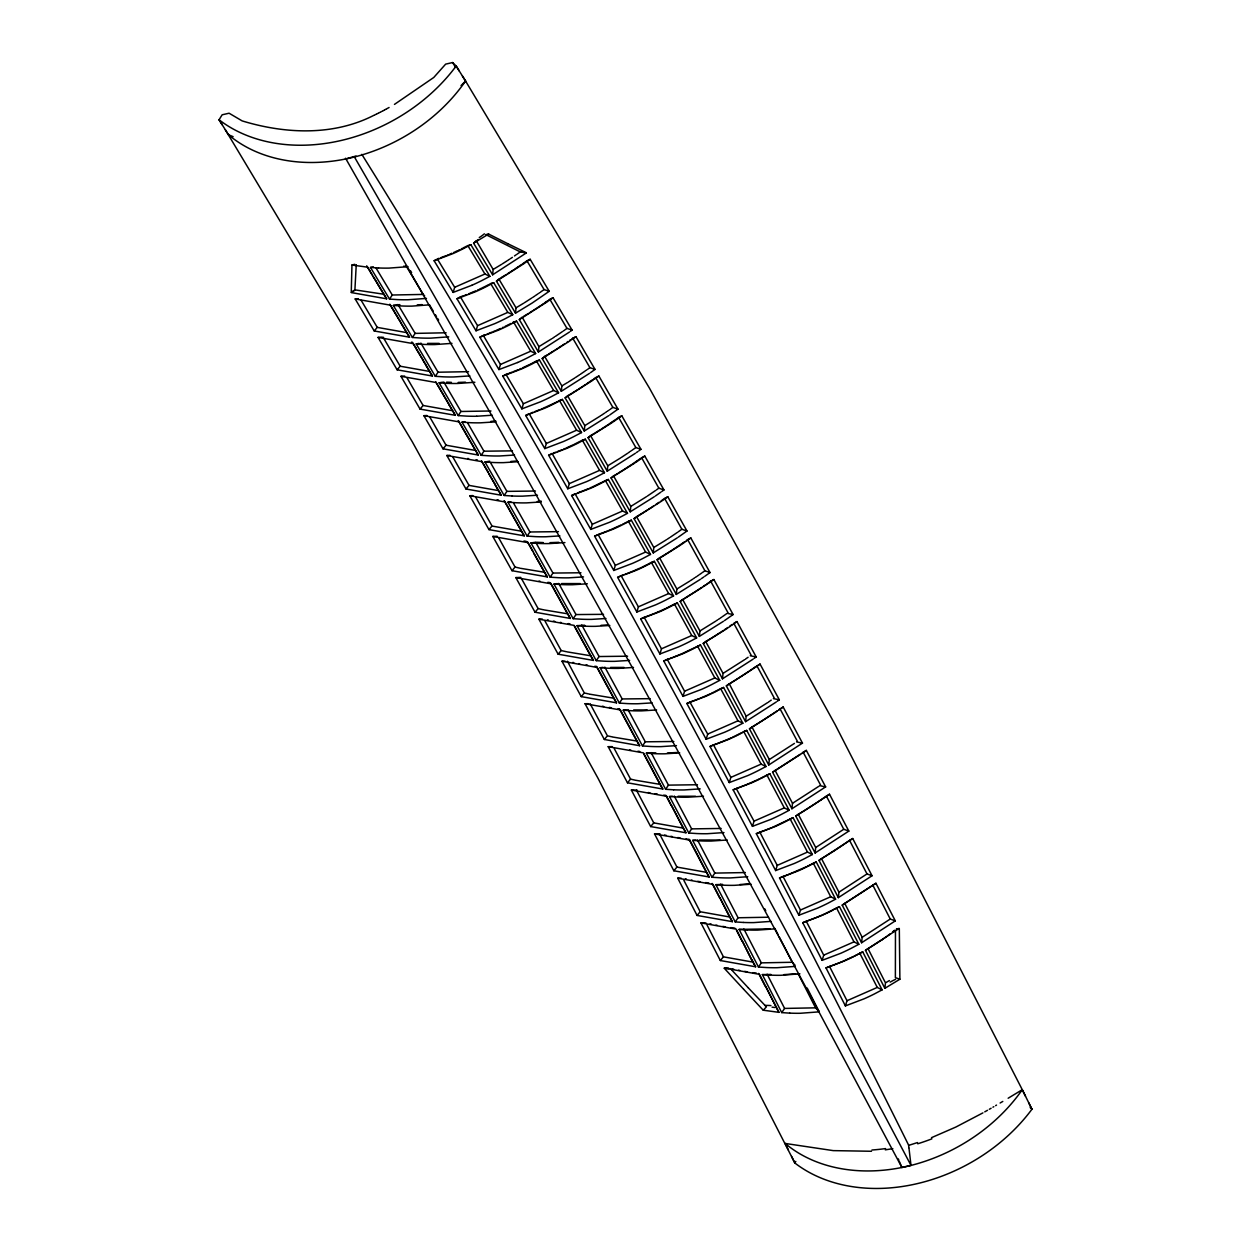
<?xml version="1.0" encoding="UTF-8"?>
<svg xmlns="http://www.w3.org/2000/svg" width="1251" height="1251" viewBox="0 0 1251 1251"><rect width="100%" height="100%" fill="white"/><g stroke="black" fill="none" stroke-linecap="round" stroke-linejoin="round"><path stroke-width="1.5" d="M354.69 264.305L351.953 265.04L351.25 292.39L354.909 289.872L356.254 264.665M895.466 930.713L895.372 977.641L899.891 979.22L899.313 928.664L896.248 929.227L899.188 928.43L865.457 950.322L884.864 988.321L899.891 979.22M516.976 254.234L520.307 251.92L526.358 252.921L492.628 274.798L493.144 269.434L476.303 240.771M527.328 260.568L530.158 259.285L549.22 291.311L532.16 303.039L515.506 313.172L516.022 307.809L498.852 278.989L499.759 278.457M569.58 331.968L538.399 352.016L538.915 346.636L522.199 317.207M589.424 373.423L561.324 391.282L561.855 385.902L544.654 356.41L545.545 355.878M608.752 415.645L584.264 431.016L584.796 425.621L567.579 395.785L569.393 394.737M635.336 453.331L607.235 471.189L607.783 465.794L590.55 435.629L591.895 434.832M654.21 496.803L630.238 511.815L630.785 506.42L613.522 475.912L615.336 474.848M677.229 537.883L653.257 552.895L653.804 547.485L636.54 516.632L641.919 513.426M700.279 579.401L676.306 594.413L676.869 589.002L659.574 557.821L660.465 557.289M723.344 621.372L699.372 636.384L699.935 630.957L682.624 599.448L683.984 598.65M753.133 659.136L722.484 678.808L723.047 673.382L705.705 641.528L708.41 639.933M776.261 701.999L745.596 721.671L746.175 716.244L729.27 683.781M778.747 709.692L783.173 707.003L802.47 743.125L768.74 764.986L769.318 759.545L751.96 727.019L753.305 726.237M802.329 752.821L806.332 750.397L825.644 786.895L791.914 808.756L792.509 803.314L775.12 770.444L776.011 769.912M848.835 831.102L843.768 829.272L826.364 796.074L829.507 794.229L848.835 831.102L815.12 852.979L815.699 847.521L798.294 814.307L803.236 811.383M848.725 841L852.713 838.514L872.056 875.763L838.342 897.639L838.936 892.182L821.5 858.639L823.314 857.576M871.525 886.068L875.935 883.253L895.309 920.877L861.595 942.754L862.189 937.28L844.738 903.41L871.103 886.365M884.864 988.321L885.473 982.848L868.006 948.618L869.789 947.57M908.992 1148.23L910.994 1165.4L901.893 1167.464L769.897 919.97L634.038 670.63L499.212 428.608L345.557 158.236M471.862 285.291L453.175 292.406L454.676 287.292L437.318 258.926M491.799 283.242L493.692 282.695L512.754 314.72L504.966 318.833A169.948 131.73 -28.9 0 1 494.739 323.665L476.037 330.78L477.554 325.667L460.384 296.847M517.633 362.493L498.946 369.592L500.447 364.479L483.261 335.331M537.398 360.695L539.462 360.053L558.572 392.814L550.784 396.942A170.042 131.793 -28.9 0 1 540.557 401.774L521.87 408.874L523.371 403.76L505.967 374.377M544.81 448.609L546.327 443.48L529.11 413.643L525.686 415.473L544.81 448.609L563.497 441.509A170.073 131.824 -28.9 0 0 573.724 436.646L581.527 432.549L562.403 399.413L546.343 406.81M567.782 488.781L569.314 483.637L552.066 453.472L548.642 455.27L567.782 488.781L586.469 481.682A170.105 131.84 -28.9 0 0 596.696 476.834L604.499 472.722L585.343 439.21L581.418 440.68M590.785 529.408L592.317 524.263L575.053 493.754L571.613 495.521L590.785 529.408L609.472 522.308A170.12 131.855 -28.9 0 0 619.698 517.461L627.486 513.348L608.33 479.461L602.56 481.932M624.64 523.137L631.317 520.166L650.504 554.428L642.717 558.54A170.12 131.871 -28.9 0 1 632.49 563.372L613.803 570.472L615.336 565.327L598.072 534.49M652.49 561.98L654.351 561.324L673.554 595.945L665.767 600.058A170.136 131.871 -28.9 0 1 655.54 604.905L636.853 612.005L638.385 606.844L621.106 575.663L623.514 574.819M673.507 604.514L677.401 602.919L696.635 637.916L688.832 642.029A170.136 131.855 -28.9 0 1 678.621 646.876L659.918 653.976L661.466 648.816L644.156 617.29M683.015 696.385L684.578 691.224L675.9 675.259L667.236 659.371L663.765 661.013L683.015 696.385L701.717 689.301A170.12 131.855 -28.9 0 0 711.944 684.453L719.732 680.341L700.482 644.953L682.577 653.382M721.17 688.41L723.578 687.456L742.844 723.203L735.056 727.316A170.105 131.84 -28.9 0 1 724.829 732.163L706.143 739.263L707.706 734.087L689.911 702.092M745.049 731.069L746.706 730.396L766.003 766.519L758.2 770.632A170.073 131.824 -28.9 0 1 747.989 775.495L729.286 782.579L730.85 777.403L713.492 744.877L716.87 743.688M767.457 774.791L769.865 773.79L789.178 810.288L781.375 814.401A170.042 131.808 -28.9 0 1 771.163 819.264L752.461 826.348L754.04 821.156L736.213 788.49M775.651 870.571L777.246 865.379L770.71 852.901L759.826 832.165L756.323 833.682L775.651 870.571L794.354 863.471A170.011 131.777 -28.9 0 0 804.581 858.624L812.368 854.511L793.04 817.638L772.32 827.411M798.873 915.232L800.468 910.04L792.837 895.341L783.048 876.498L779.529 877.983L798.873 915.232L817.575 908.132A169.964 131.746 -28.9 0 0 827.802 903.3L835.59 899.172L816.231 861.923L807.755 866.083M833.776 909.446L839.468 906.662L858.843 944.286L851.04 948.399A169.901 131.699 -28.9 0 1 840.828 953.262L822.126 960.346L823.721 955.154L806.269 921.268L809.663 920.079M845.395 1005.913L847.005 1000.722L838.264 983.583L829.538 966.491L826.004 967.914L845.395 1005.913L864.097 998.814A169.855 131.652 -28.9 0 0 874.324 993.982L882.111 989.854L862.721 951.855L854.261 956.077M795.808 1161.428L794.838 1162.992L598.103 778.435L412.314 441.822L225.336 129.76M373.377 266.885L370.468 267.448L389.514 299.083L392.282 295.017L423.245 294.423L424.683 295.877M397.693 304.619L393.314 305.447L412.377 337.473L415.16 333.391L446.122 332.782M419.116 343.368L416.192 343.9L435.27 376.301L438.053 372.219L468.531 371.672M442.604 382.196L439.101 382.806L458.194 415.582L460.978 411.485L490.971 410.985M464.95 421.665L462.026 422.166L481.15 455.301L483.934 451.204L512.457 450.86M489.673 461.197L484.966 461.963L504.122 495.474L506.905 491.377L535.428 491.033M510.893 501.76L507.953 502.214L527.109 536.1L529.908 531.988L558.431 531.644M535.084 542.308L530.956 542.918L550.143 577.18L552.942 573.067L580.964 572.77M557.227 583.607L553.974 584.076L573.177 618.698L575.992 614.569L603.529 614.335M584.608 625.203L577.024 625.672L596.258 660.669L599.073 656.54L627.595 656.196M603.06 667.33L600.105 667.721L619.354 703.093L622.169 698.949L650.207 698.668M626.172 709.849L623.201 710.208L642.482 745.956L645.297 741.812L673.82 741.483M655.852 752.883L646.329 753.149L665.626 789.287L668.456 785.128L697.464 784.737M672.459 796.215L669.488 796.543L688.801 833.041L691.631 828.881L721.139 828.459M695.931 840.047L692.663 840.391L711.991 877.264L714.837 873.104L745.33 872.557M722.546 884.348L715.869 884.676L735.213 921.924L738.074 917.765L768.552 917.218M769.944 928.883L739.091 929.415L758.466 967.039L761.327 962.863L792.305 962.269L795.104 965.272M770.944 974.435L762.344 974.607L781.734 1012.606L784.596 1008.431L815.574 1007.837L819.296 1011.84L800.296 1013.279A169.855 131.621 -28.9 0 1 789.788 1013.122M588.189 703.672L585.061 703.734L604.342 739.482L607.423 735.823L590.065 703.641M612.255 746.612L608.189 746.675L627.486 782.798L630.567 779.123L634.632 780.045M650.661 826.567L653.757 822.877L683.124 828.099L685.955 832.775L650.661 826.567L631.348 790.053L637.259 790.225M673.851 870.774L676.947 867.084L706.33 872.307L709.145 876.998L673.851 870.774L654.523 833.901L659.996 833.995M443.01 448.828L446.06 445.215L475.427 450.423L478.304 455.036L443.01 448.828L423.886 415.676L426.982 415.488M465.982 489L469.031 485.388L498.414 490.595L501.276 495.224L465.982 489L446.826 455.489L449.938 455.317M472.909 495.584L469.813 495.74L488.969 529.626L492.034 525.999L475.849 497.398M497.163 536.257L492.816 536.444L512.003 570.706L515.052 567.063L520.009 568.189M520.823 577.399L515.834 577.587L535.037 612.224L538.118 608.58L543.075 609.706M542.324 619.089L538.884 619.198L558.118 654.195L561.183 650.551L566.14 651.662M565.092 661.154L561.965 661.232L581.215 696.619L584.295 692.96L567.407 661.216M697.073 915.435L700.185 911.744L729.568 916.967L732.367 921.659L697.073 915.435L677.729 878.186L681.185 878.202M720.326 960.533L723.438 956.843L752.821 962.082L755.62 966.773L720.326 960.533L700.951 922.91L705.986 922.972M374.237 330.968L377.27 327.387L406.653 332.61L409.53 337.207L374.237 330.968L355.175 298.958L358.255 298.708M397.13 369.811L400.179 366.215L429.546 371.422L432.424 376.035L397.13 369.811L378.052 337.41L381.758 337.144M420.055 409.093L423.104 405.48L452.471 410.703L455.348 415.316L420.055 409.093L400.961 376.316L404.667 376.066M743.61 989.213L763.235 1010.198L766.41 1006.867L748.411 987.962M462.432 76.014L465.56 81.018L461.04 85.6M492.628 274.798L473.597 243.163L476.005 240.958M515.506 313.172L496.444 281.162L498.258 279.536M538.399 352.016L519.321 319.615L521.745 317.473M561.324 391.282L542.215 358.521L544.654 356.41M584.264 431.016L565.139 397.881L567.579 395.785M894.496 930.259L893.699 930.947M607.235 471.189L588.095 437.678L590.55 435.629M893.292 931.276L892.479 931.948M630.238 511.815L611.067 477.929L613.365 476.037M653.257 552.895L634.069 518.633L635.758 517.257M676.306 594.413L657.103 559.791L659.574 557.821M699.372 636.384L680.153 601.387L682.17 599.808M890.024 933.918L888.789 934.888M722.484 678.808L703.234 643.421L705.705 641.528M888.382 935.201L887.569 935.811M745.596 721.671L726.331 685.923L728.817 684.047M886.74 936.436L883.847 938.531M768.74 764.986L749.458 728.864L751.96 727.019M791.914 808.756L772.602 772.258L775.12 770.444M530.158 259.285L529.142 260.02M570.597 331.234L572.114 330.139L553.036 297.738L548.954 300.662M590.456 372.704L595.038 369.42L575.945 336.66L571.347 339.928M609.8 414.941L617.994 409.155L598.869 376.019L594.272 379.288M638.933 450.798L640.965 449.328L621.81 415.817L613.099 421.962M661.92 491.424L663.953 489.954L644.797 456.068L636.087 462.213M678.261 537.179L686.987 531.034L667.799 496.772L665.751 498.242M704.923 576.195L710.021 572.567L690.818 537.93L682.108 544.06M724.392 620.668L733.102 614.538L713.868 579.526L711.835 580.98M754.165 658.417L756.198 656.947L736.948 621.575L734.916 623.029M777.278 701.279L779.326 699.809L760.045 664.062L758.012 665.532M783.173 707.003L781.14 708.473M806.332 750.397L804.299 751.851M829.507 794.229L827.974 795.323M852.713 838.514L818.983 860.391L838.342 897.639M875.935 883.253L842.22 905.13L861.595 942.754M528.125 260.755L526.077 262.194M549.22 291.311L544.091 289.575L540.667 291.983M572.114 330.139L566.984 328.403L564.858 329.904M575.945 336.66L571.863 338.771M595.038 369.42L589.925 367.669L587.782 369.186M598.869 376.019L594.804 378.162M617.994 409.155L612.865 407.388L610.738 408.905M619.01 417.193L617.337 418.303M640.965 449.328L635.852 447.561L631.99 450.282M641.169 457.975L644.797 456.068M663.953 489.954L658.855 488.187L656.29 490.001M686.987 531.034L681.873 529.251L678.026 531.972M710.021 572.567L704.923 570.769L702.358 572.583M710.896 581.105L709.849 581.824M733.102 614.538L727.159 613.334M756.198 656.947L750.256 655.759M760.045 664.062L755.182 667.033M779.326 699.809L773.384 698.605M802.47 743.125L796.543 741.921M825.644 786.895L819.718 785.675M826.958 796.058L795.777 816.09L815.12 852.979M843.768 829.272L815.699 847.521M872.056 875.763L867.006 873.933L838.936 892.182M895.309 920.877L890.259 919.032L862.189 937.28M526.077 261.35L526.921 260.74L544.091 289.575M549.377 299.536L548.532 300.146M637.901 451.517L636.368 452.612M660.903 492.143L655.243 496.1M664.734 498.961L663.202 500.056M687.206 539.9L686.361 540.495M710.818 581.715L708.77 583.154M733.884 623.764L731.835 625.203M756.996 666.251L726.331 685.923M780.124 709.192L778.575 710.271M803.267 752.586L772.602 772.258M795.777 816.09L798.294 814.307M825.941 796.371L821.219 799.686M594.366 378.474L593.521 379.069M640.309 458.585L639.026 459.492M848.287 841.298L841.407 846.067M525.217 261.959L523.512 263.163M616.899 418.6L616.055 419.21M708.989 582.434L706.846 583.936M726.299 613.944L722.437 616.634M732.07 624.499L729.927 626M818.858 786.285L792.509 803.314M525.06 262.929L496.444 281.162M547.672 300.74L545.952 301.944M547.938 301.382L519.321 319.615M569.721 340.288L570.581 339.678M754.76 667.33L753.039 668.534M883.425 938.829L882.174 939.704M563.998 330.514L563.138 331.108M570.315 340.647L542.215 358.521M586.922 369.78L586.062 370.39M592.661 379.678L589.643 381.758M593.24 380.007L565.139 397.881M609.878 409.515L609.018 410.109M661.185 500.822L664.609 498.414L681.873 529.251M662.17 500.775L634.069 518.633M748.114 657.26L745.533 659.042M771.241 700.122L770.381 700.716M777.027 710.896L776.167 711.506M777.559 711.006L749.458 728.864M794.401 743.422L769.318 759.545M800.187 754.322L776.464 769.646M523.074 263.461L522.214 264.055M615.195 419.804L612.177 421.884M638.166 460.087L637.322 460.681M655.43 490.595L647.205 496.194M684.219 541.996L682.499 543.2M701.514 573.177L699.356 574.678M703.891 576.914L701.311 578.697M707.738 583.873L680.153 601.387M730.819 625.922L728.238 627.705M539.807 292.578L538.946 293.187M545.53 302.242L544.67 302.836M818.983 860.391L821.5 858.639M562.278 331.703L555.35 336.41M568.001 341.476L567.141 342.07M585.202 370.984L580.448 374.221M608.158 410.703L607.298 411.298M631.13 450.876L630.269 451.47M636.884 460.993L632.13 464.23M677.166 532.566L670.239 537.258M752.179 669.129L751.319 669.723M769.521 701.311L768.661 701.905M775.307 712.1L771.429 714.759M521.354 264.649L520.056 265.54M705.548 584.827L703.39 586.297M820.797 799.983L817.341 802.344M538.086 293.782L535.053 295.83M543.81 303.43L542.512 304.321M659.027 502.308L656.009 504.372M682.061 543.497L680.341 544.67M727.769 627.486L726.487 628.377M750.881 670.02L749.584 670.911M882.033 939.782L870.227 947.32M516.147 254.797L514.474 255.939M589.221 382.055L587.485 383.228M606.438 411.892L605.578 412.486M629.409 452.064L628.549 452.659M698.496 575.272L697.636 575.851M721.577 617.228L720.701 617.822M744.673 659.637L723.047 673.382M767.801 702.499L746.175 716.244M611.739 422.181L608.705 424.245M612.067 422.666L588.095 437.678M635.039 462.917L611.067 477.929M681.076 544.779L657.103 559.791M727.206 628.424L703.234 643.421M519.196 266.135L518.336 266.713M542.074 304.619L541.214 305.197M842.22 905.13L844.738 903.41M564.561 343.853L563.685 344.432M604.702 413.065L601.231 415.395M627.689 453.237L621.137 457.585M679.481 545.264L678.605 545.843M696.76 576.445L695.462 577.321M719.841 618.401L718.543 619.292M725.611 628.972L724.751 629.55M748.724 671.49L743.938 674.68M587.047 383.525L586.187 384.12M840.969 846.364L833.995 850.977M517.898 267.01L516.163 268.167M540.338 305.791L538.602 306.948M563.247 344.729L562.387 345.307M701.67 587.485L698.621 589.518M770.991 715.056L760.014 722.171M816.903 802.626L813.854 804.659M512.394 257.346L510.705 258.472M534.193 296.424L532.879 297.3M678.167 546.14L675.118 548.173M579.588 374.815L575.21 377.693M585.312 384.698L584.014 385.558M631.255 464.809L629.957 465.685M694.602 577.899L693.289 578.775M717.667 619.87L716.37 620.731M723.438 630.426L721.264 631.88M865.457 950.322L868.006 948.618M607.845 424.824L606.97 425.403M514.849 269.043L515.725 268.465M561.511 345.886L558.446 347.903M653.397 506.123L652.522 506.702M509.861 259.035L509.016 259.582M532.003 297.863L524.529 302.679M537.289 307.824L538.165 307.246M629.519 465.966L626.016 468.265M554.474 336.988L552.723 338.13M583.138 386.137L582.262 386.715M600.355 415.973L584.796 425.621M606.094 425.981L604.78 426.841M646.329 496.772L630.785 506.42M669.363 537.836L667.174 539.259M692.413 579.354L690.224 580.777M698.183 589.8L695.118 591.801M715.494 621.309L699.935 630.957M356.019 156L345.339 159.065M513.973 269.622L510.908 271.608M651.646 507.28L648.581 509.266M674.68 548.454L672.929 549.596M813.416 804.956L807.693 808.631M508.172 260.145L507.327 260.693M536.413 308.387L533.348 310.389M720.388 632.443L715.103 635.836M743.501 674.977L739.982 677.244M581.387 387.294L578.744 388.983M604.342 427.123L601.262 429.109M506.483 261.24L502.214 263.961M551.847 338.693L538.915 346.636M557.571 348.466L556.257 349.326M574.334 378.255L568.58 381.883M620.261 458.147L607.783 465.794M666.298 539.838L653.804 547.485M672.053 550.174L671.177 550.737M689.348 581.355L676.869 589.002M507.609 243.617L488.625 234.062L473.597 243.163M625.563 468.546L622.482 470.501M833.557 851.259L823.768 857.31M694.227 592.364L684.876 598.119M510.017 272.171L508.688 273.015M555.819 349.608L554.928 350.155M647.69 509.829L642.373 513.16M670.724 551.019L667.19 553.239M532.457 310.952L531.128 311.78M739.544 677.526L735.995 679.746M577.868 389.546L576.085 390.656M600.386 429.656L598.604 430.766M508.25 273.297L507.359 273.86M530.69 312.062L529.798 312.625M553.599 350.999L552.27 351.828M714.665 636.118L711.1 638.323M807.255 808.912L803.689 811.101M501.354 264.493L493.144 269.434M523.637 303.227L516.022 307.809M575.648 390.938L572.52 392.861M621.591 471.048L618.463 472.972M506.03 274.688L504.7 275.501M598.166 431.048L595.038 432.955M759.576 722.452L753.759 725.971M528.469 313.438L527.14 314.267M551.832 352.11L548.704 354.017M666.736 553.521L664.953 554.615M735.557 680.028L730.177 683.249M567.688 382.431L561.855 385.902M394.456 104.396L433.753 77.484L445.653 64.129L452.596 62.55L456.162 66.022L465.56 81.018L649.41 388.076L835.199 724.689L1022.27 1089.699L1008.15 1098.237M504.247 275.783L502.464 276.862M526.687 314.533L524.888 315.612M478.414 239.52L477.21 240.239M664.516 554.881L661.372 556.758M710.662 638.589L708.864 639.668M571.629 393.393L569.83 394.472M617.572 473.519L616.227 474.317M594.147 433.503L592.349 434.566M502.011 277.128L501.119 277.659M547.797 354.549L545.999 355.612M524.45 315.877L523.543 316.409M1002.802 1101.427L1000.128 1103.007M886.068 982.488L889.414 980.565M995.64 1105.634L996.531 1105.102M992.934 1107.198L993.826 1106.682M453.175 292.406L434.128 260.755L436.255 259.536M991.12 1108.245L989.306 1109.277M987.492 1110.309L984.756 1111.858M476.037 330.78L456.99 298.77L459.961 297.081M389.077 107.492L386.262 109.056M982.926 1112.874L955.842 1127.057L931.51 1137.659M498.946 369.592L479.852 337.207L482.198 335.909M471.862 285.291A169.901 131.683 -28.9 0 0 482.088 280.427L489.876 276.33L480.353 260.474L470.845 244.696L463.058 248.808A169.855 131.683 -28.9 0 1 452.831 253.672L434.128 260.755M493.692 282.695L485.904 286.823A169.901 131.715 -28.9 0 1 475.677 291.671L456.99 298.77M517.633 362.493A169.995 131.762 -28.9 0 0 527.859 357.645L535.647 353.548L526.108 337.301L516.569 321.147L508.782 325.276A169.964 131.762 -28.9 0 1 498.555 330.123L479.852 337.207M539.462 360.053L531.675 364.166A170.011 131.762 -28.9 0 1 521.448 369.014L502.761 376.113L521.87 408.874M562.403 399.413L554.6 403.526A170.042 131.793 -28.9 0 1 544.373 408.358L525.686 415.473M585.343 439.21L577.555 443.323A170.073 131.824 -28.9 0 1 567.328 448.171L548.642 455.27M608.33 479.461L600.527 483.574A170.105 131.84 -28.9 0 1 590.3 488.422L571.613 495.521M631.317 520.166L623.53 524.278A170.12 131.871 -28.9 0 1 613.303 529.11L594.616 536.21L613.803 570.472M654.351 561.324L646.564 565.421A170.136 131.871 -28.9 0 1 636.337 570.268L617.634 577.368L636.853 612.005M677.401 602.919L669.613 607.032A170.136 131.871 -28.9 0 1 659.386 611.864L640.684 618.964L659.918 653.976M700.482 644.953L692.679 649.066A170.12 131.855 -28.9 0 1 682.467 653.913L663.765 661.013M723.578 687.456L715.791 691.568A170.12 131.855 -28.9 0 1 705.564 696.416L686.862 703.5L706.143 739.263M746.706 730.396L738.919 734.509A170.105 131.84 -28.9 0 1 728.692 739.357L709.989 746.456L729.286 782.579M769.865 773.79L762.062 777.903A170.073 131.824 -28.9 0 1 751.851 782.751L733.149 789.834L752.461 826.348M793.04 817.638L785.237 821.751A170.042 131.793 -28.9 0 1 775.026 826.598L756.323 833.682M816.231 861.923L808.443 866.036M839.468 906.662L825.394 913.574M862.721 951.855L854.918 955.967A169.901 131.668 -28.9 0 1 844.691 960.799L826.004 967.914M502.761 376.113L505.326 374.721M736.948 621.575L733.774 623.295L751.116 655.149M385.699 109.353L384.855 109.822M384.292 110.119L383.447 110.573M711.287 580.902L713.868 579.526M489.876 276.33L484.935 274.016L454.676 287.292M489.735 284.055L491.408 283.351M512.754 314.72L507.812 312.39L477.554 325.667M512.613 322.539L516.569 321.147M535.647 353.548L530.721 351.203L500.447 364.479M536.632 360.929L532.754 362.915M558.572 392.814L553.646 390.484L523.371 403.76M581.527 432.549L576.602 430.203L546.327 443.48M604.499 472.722L599.573 470.376L569.314 483.637M627.486 513.348L622.576 510.987L592.317 524.263M650.504 554.428L645.61 552.051L615.336 565.327M651.552 562.325L647.674 564.326M673.554 595.945L668.659 593.568L638.385 606.844M696.635 637.916L691.74 635.539L661.466 648.816M719.732 680.341L714.837 677.948L684.578 691.224M742.844 723.203L737.965 720.811L707.706 734.087M742.828 732.085L744.673 731.225M766.003 766.519L761.124 764.126L730.85 777.403M789.178 810.288L784.299 807.88L754.04 821.156M812.368 854.511L807.505 852.087L777.246 865.379M835.59 899.172L830.727 896.748L800.468 910.04M858.843 944.286L853.98 941.862L823.721 955.154M882.111 989.854L877.264 987.43L847.005 1000.722M465.951 246.51L466.873 246.025M382.869 110.87L382.024 111.308M718.778 689.598L720.623 688.629L737.965 720.811M765.065 775.995L766.91 775.026L784.299 807.88M690.818 537.93L687.643 539.588L704.923 570.769M488.813 284.54L486.967 285.494M580.495 441.165L573.99 444.449M672.585 604.999L668.878 606.891M741.906 732.57L735.416 735.838M381.461 111.605L380.335 112.183M465.028 246.979L463.183 247.933M509.845 323.978L510.768 323.493M717.855 690.067L714.149 691.959M764.142 776.48L760.436 778.357M665 498.211L667.799 496.772M601.637 482.417L595.101 485.623M832.791 910.212L831.665 910.775A169.948 131.715 -28.9 0 1 821.438 915.607L802.751 922.722L822.126 960.346M379.772 112.465L378.646 113.028M485.107 286.432L486.029 285.963M508.922 324.447L507.062 325.385M531.831 363.384L529.971 364.307M622.779 524.075L623.717 523.606M646.751 564.795L644.89 565.718M594.616 536.21L597.415 534.803M461.322 248.871L462.245 248.402M378.083 113.309L376.676 114.013M806.832 866.552L787.395 874.965M853.323 956.546L842.032 961.738M484.184 286.901L482.307 287.808M619.808 416.802L621.81 415.817M617.634 577.368L620.23 576.085M667.956 607.345L666.079 608.267M505.201 326.292L506.123 325.839M529.032 364.776L527.171 365.683M713.211 692.413L711.334 693.32M759.498 778.81L757.637 779.717M619.996 525.451L620.918 524.998M643.952 566.187L642.091 567.078M376.113 114.279L374.143 115.217M458.523 250.231L459.461 249.778M640.684 618.964L643.937 617.4M481.369 288.262L479.493 289.137M573.067 444.887L565.984 448.108M619.057 525.905L611.035 529.533M665.141 608.721L663.265 609.597M734.478 736.292L732.601 737.183M457.585 250.669L455.708 251.545M502.386 327.621L503.324 327.183M526.233 366.121L522.465 367.857M640.215 567.97L641.153 567.532M710.412 693.758L708.519 694.633M756.699 780.155L746.284 784.721M373.58 115.483C332.844 136.203 284.868 133.888 242.162 120.909L229.089 113.216L222.146 114.795L219.066 119.768L228.464 134.764L233.124 136.672M594.162 486.06L592.286 486.92M553.036 297.738L549.815 299.239L566.984 328.403M686.862 703.5L689.27 702.405M477.616 290.013L478.554 289.575M639.277 568.407L633.6 570.909M662.326 610.035L657.604 612.13M731.663 737.605L729.771 738.465M824.44 914.012L822.564 914.856M453.816 252.405L454.754 251.983M500.494 328.497L498.617 329.341M707.581 695.071L699.981 698.324M709.989 746.456L713.273 744.97M545.405 407.232L543.513 408.076M591.348 487.343L589.925 487.984M475.724 290.858L473.347 291.89M728.833 738.888L723.594 741.108M733.149 789.834L735.557 788.787M821.61 915.279L816.387 917.499M498.133 329.545L496.24 330.373M521.041 368.482L519.618 369.092M682.108 653.601L679.731 654.617M451.924 253.234L449.547 254.25M542.559 408.483L541.136 409.093M588.502 488.594L586.125 489.594M565.045 448.515L563.607 449.125M657.135 612.333L654.742 613.334M472.878 292.093L470.97 292.875M610.566 529.736L608.658 530.518M841.548 961.941L840.125 962.535M518.195 369.702L515.803 370.687M633.115 571.113L631.208 571.895M679.262 654.82L676.4 655.993M771.851 827.615L766.112 829.913M494.817 330.968L493.379 331.562M448.593 254.657L447.154 255.235M802.751 922.722L806.051 921.362M539.697 409.687L537.305 410.641M585.64 489.798L583.732 490.564M562.184 449.703L559.791 450.657M654.273 613.522L648.503 615.758M839.64 962.723L833.885 964.959M470.016 293.266L468.578 293.844M723.125 741.296L717.355 743.516M815.902 917.702L810.148 919.907M745.799 784.924L740.029 787.114M515.334 370.875L513.41 371.625M607.22 531.112L604.827 532.05M630.254 572.286L627.376 573.411M491.94 332.141L489.548 333.063M675.915 656.181L673.523 657.119M699.028 698.715L696.15 699.825M445.716 255.814L443.323 256.736M582.778 490.939L579.885 492.034M536.351 411.016L534.912 411.563M558.822 451.032L557.383 451.58M466.654 294.579L464.731 295.314M604.342 532.222L598.557 534.318M511.972 372.188L509.564 373.079M626.892 573.599L624.968 574.303M765.628 830.101L759.826 832.165M488.578 333.438L487.139 333.97M672.553 657.479L670.145 658.354M695.665 700.013L690.349 701.889M442.354 257.096L440.915 257.628M579.401 492.222L577.477 492.91M532.973 412.283L531.05 412.971M786.91 875.137L783.048 876.498M833.401 965.131L829.538 966.491M555.46 452.283L553.521 452.971M647.549 616.117L645.125 616.962M463.292 295.83L460.868 296.675M508.594 373.423L506.17 374.252M739.06 787.458L736.651 788.302M485.2 334.658L483.746 335.159M669.176 658.698L667.236 659.371M438.976 258.316L437.522 258.816M779.529 877.983L798.216 870.884A169.995 131.746 -28.9 0 0 808.443 866.02M917.53 1142.554L908.601 1145.4M468.562 245.321L470.845 244.696M908.57 1145.15L908.617 1145.134C740.748 807.239 561.527 474.614 361.836 154.358M892.823 1148.653L885.301 1149.857M485.716 234.547L520.103 251.826L526.233 252.718L507.718 243.664M486.748 234.375L488.625 234.062M426.482 298.395L408.061 299.755A169.901 131.715 -28.9 0 1 397.552 299.614L389.514 299.083M429.687 304.837L411.876 306.12A169.901 131.699 -28.9 0 1 401.383 305.963L393.314 305.447M448.749 336.847L430.938 338.13A169.948 131.746 -28.9 0 1 420.43 338.005L412.377 337.473M794.838 966.429L777.027 967.711A169.901 131.668 -28.9 0 1 766.519 967.555L758.466 967.039M451.971 343.368L434.754 344.572A169.964 131.73 -28.9 0 1 424.245 344.416L416.192 343.9M474.864 382.274L457.647 383.478A170.011 131.793 -28.9 0 1 447.139 383.338L439.101 382.806M747.77 876.716L730.553 877.921A170.011 131.762 -28.9 0 1 720.044 877.764L711.991 877.264M770.991 921.377L753.774 922.597A169.964 131.715 -28.9 0 1 743.266 922.44M774.854 928.867L757.653 930.087A169.948 131.73 -28.9 0 1 747.144 929.946M723.969 832.572L707.347 833.713A170.042 131.793 -28.9 0 1 696.854 833.557L688.801 833.041M751.038 884.207L734.415 885.333A169.995 131.762 -28.9 0 1 723.907 885.208L715.869 884.676M378.521 267.964A169.855 131.652 -28.9 0 0 389.03 268.105L408.029 266.682L403.651 266.197M469.86 375.894L453.832 376.958A169.995 131.777 -28.9 0 1 443.323 376.832L435.27 376.301M700.2 788.881L684.172 789.944A170.073 131.808 -28.9 0 1 673.679 789.788M727.238 839.984L711.209 841.047A170.042 131.777 -28.9 0 1 700.716 840.891L692.663 840.391M492.175 415.238L476.756 416.239M496.006 421.837L480.572 422.822A170.042 131.808 -28.9 0 1 470.079 422.697L462.026 422.166M564.92 542.59L549.502 543.575A170.12 131.887 -28.9 0 1 538.993 543.45L530.956 542.918M676.447 745.627L661.028 746.628A170.105 131.84 -28.9 0 1 650.536 746.472L642.482 745.956M703.469 796.215L688.034 797.2A170.073 131.808 -28.9 0 1 677.542 797.059L669.488 796.543M514.521 455.036L499.696 455.974A170.073 131.84 -28.9 0 1 489.204 455.833L481.15 455.301M518.352 461.697L503.527 462.635A170.073 131.84 -28.9 0 1 493.019 462.495L484.966 461.963M537.492 495.208L522.668 496.147A170.105 131.855 -28.9 0 1 512.175 496.006M541.323 501.948L526.499 502.886A170.105 131.855 -28.9 0 1 516.006 502.746L507.953 502.214M583.513 576.914L568.689 577.837A170.12 131.871 -28.9 0 1 558.181 577.696L550.143 577.18M587.36 583.795L572.536 584.733A170.136 131.871 -28.9 0 1 562.027 584.592L553.974 584.076M629.644 660.403L614.82 661.341A170.136 131.855 -28.9 0 1 604.311 661.185L596.258 660.669M633.491 667.44L618.666 668.378A170.12 131.855 -28.9 0 1 608.158 668.222L600.105 667.721M656.587 709.942L641.763 710.865A170.12 131.855 -28.9 0 1 631.255 710.724L623.201 710.208M679.715 752.883L664.891 753.806A170.105 131.84 -28.9 0 1 654.382 753.665L646.329 753.149M559.901 535.897L545.671 536.773A170.12 131.855 -28.9 0 1 535.162 536.632L527.109 536.1M605.969 618.494L591.739 619.37A170.136 131.871 -28.9 0 1 581.23 619.214L573.177 618.698M609.816 625.469L595.585 626.329A170.136 131.871 -28.9 0 1 585.077 626.188M652.131 702.89L637.916 703.75A170.12 131.84 -28.9 0 1 627.408 703.609L619.354 703.093M495.724 420.977L490.83 421.415M749.662 883.832L739.888 884.535M541.183 501.151L537.258 501.495M795.652 973.888L783.955 974.623M516.726 461.009L510.861 461.431M608.314 624.875L600.996 625.344M677.166 752.492L667.409 753.008M422.103 304.619L417.224 304.884M871.494 1151.264L833.229 1150.623L785.175 1143.445L788.396 1149.95M558.806 542.324L550.049 542.653M720.091 840.047L699.34 840.015M465.45 382.18L458.163 382.431M580.37 583.591L561.558 583.576M695.431 796.246L678.058 796.261M624.093 667.424L610.566 667.424M647.189 709.942L633.678 709.942M439.132 343.399L427.545 343.399M451.423 382.368L446.638 382.165M543.309 542.59L536.616 542.277M728.895 968.509L724.329 968.337L743.501 989.103M728.707 968.29L724.204 968.102L759.498 974.341L778.888 1012.34L763.235 1010.198M378.521 267.98L370.468 267.448M512.175 496.006L504.122 495.474M585.077 626.188L577.024 625.672M673.679 789.803L665.626 789.287M743.266 922.456L735.213 921.924M747.144 929.931L739.091 929.415M789.788 1013.138L781.734 1012.606M398.944 304.634L399.898 304.697M458.194 415.582L466.248 416.098A170.042 131.808 -28.9 0 0 476.756 416.255M762.344 974.607L770.397 975.123A169.901 131.683 -28.9 0 0 780.89 975.295L799.905 973.825L798.779 973.7M369.999 271.123L367.622 267.182L351.953 265.04M386.653 298.817L351.375 292.593L355.175 289.904L383.776 294.235L386.653 298.817L373.048 276.393M401.196 323.149L390.468 305.181L355.175 298.958M415.723 347.669L413.346 343.65L378.052 337.41M449.375 405.043L436.239 382.54L400.961 376.316M478.304 455.036L459.18 421.9L423.886 415.676M488.109 472.143L482.12 461.697L446.826 455.489M488.969 529.626L524.263 535.835L505.107 501.964L469.813 495.74M532.895 551.191L528.094 542.653L492.816 536.444M528.235 543.356L547.281 576.914L512.003 570.706M535.037 612.224L570.331 618.432L551.128 583.81L515.834 577.587M558.118 654.195L593.412 660.419L574.178 625.406L538.884 619.198M581.215 696.619L616.508 702.827L597.259 667.455L561.965 661.232M604.342 739.482L639.621 745.705L620.355 709.942L585.061 703.734M627.486 782.798L662.78 789.021L643.483 752.883L608.189 746.675M683.124 828.099L666.642 796.277L631.348 790.053M709.145 876.998L689.817 840.125L654.523 833.901M729.568 916.967L713.007 884.41L677.729 878.186M751.726 959.955L736.245 929.149L700.951 922.91M772.039 1007.164L775.151 1007.524M412.377 342.258L411.438 342.149M524.263 535.835L521.417 531.206L492.925 526.218M547.281 576.914L544.435 572.27L520.916 568.376M570.331 618.432L567.485 613.788L543.982 609.894M593.412 660.419L590.566 655.759L567.047 651.865M597.259 667.455L594.929 666.158M616.508 702.827L613.662 698.167L589.706 694.18M620.355 709.942L618.041 708.676M639.621 745.705L636.806 741.03L612.834 737.042M662.78 789.021L659.949 784.346L635.524 780.249M666.642 796.277L663.874 795.01M689.817 840.125L686.111 838.764M549.721 582.559L547.86 582.325M734.9 928.148L730.693 927.617M526.218 541.323L523.888 541.026M756.37 973.153L752.758 972.668M639.777 751.476L637.901 751.225M569.971 623.842L568.11 623.592M708.864 883.034L705.595 882.58M477.429 459.961L476.021 459.774M498.539 499.993L497.147 499.79M611.051 707.722L609.206 707.425M657.338 794.119L655.039 793.744M587.485 665.125L586.094 664.906M680.059 837.92L677.761 837.544M539.947 581.199L539.025 581.058M725.127 926.788L722.812 926.397M630.957 750.178L629.566 749.943M747.394 971.839L744.72 971.37M561.167 622.529L560.245 622.372M700.044 881.705L697.745 881.314M468.609 458.632L467.702 458.46M603.686 706.487L602.31 706.221M649.973 792.868L648.143 792.524M579.651 663.781L578.744 663.609M672.24 836.575L670.864 836.309M717.308 925.396L715.947 925.13M554.74 621.356L553.38 621.09M739.857 970.463L738.528 970.197M692.256 880.266L691.35 880.094M573.724 662.608L572.817 662.42M666.314 835.402L664.5 835.011M711.397 924.192L710.036 923.895M548.391 620.058L547.485 619.855M588.799 693.977L585.187 693.163M611.927 736.839L608.314 736.026M685.454 878.827L686.361 879.031M733.696 969.165L732.382 968.868M1030.152 1107.51L1031.934 1109.246A160.472 124.381 -28.9 0 1 794.838 1162.992L791.617 1156.471M748.301 987.852L730.412 968.571M550.487 582.982L551.128 583.81M527.453 541.808L528.094 542.653M504.388 501.01L505.107 501.964M481.463 460.821L482.12 461.697M458.507 420.993L459.18 421.9M435.645 381.711L436.239 382.54M412.674 342.696L413.346 343.65M389.796 304.212L390.468 305.181M366.684 265.837L367.622 267.182M459.289 71.01L456.162 66.022A160.472 124.381 -28.9 0 1 219.066 119.768L222.193 124.756M452.596 62.55L455.63 67.413M467.796 245.524L484.935 274.016M410.406 270.623L411.61 272.593M406.106 265.931L423.245 294.423M376.207 268.308L392.282 295.017M367.7 267.511L372.376 275.064M369.843 271.06L378.334 284.947M378.412 285.306L383.776 294.235M490.658 283.555L507.812 312.39M397.99 304.572L415.16 333.391M430.031 305.76L433.253 311.139M435.395 314.736L436.474 316.55M437.537 318.348L438.616 320.147M390.562 305.572L409.53 337.207M361.179 300.349L377.27 327.387M401.29 323.571L406.653 332.61M513.535 322.039L530.721 351.203M420.868 343.055L438.053 372.219M413.44 344.072L422.885 359.803M382.994 337.051L400.179 366.215M415.582 347.715L426.466 365.871M423.104 360.46L432.424 376.035M426.325 365.933L429.546 371.422M572.723 338.177L589.925 367.669M536.444 360.976L553.646 390.484M443.777 381.993L460.978 411.485M436.349 383.041L455.348 415.316M406.982 377.818L423.104 405.48M449.25 405.152L452.471 410.703M595.648 377.552L612.865 407.388M559.385 400.367L576.602 430.203M354.44 157.001C546.703 489.36 731.741 825.863 910.994 1165.4M467.796 423.229L483.934 451.204M458.21 420.586L475.427 450.423M429.906 417.224L446.06 445.215M618.604 417.396L635.852 447.561M582.34 440.196L599.573 470.376M490.752 463.073L506.905 491.377M482.245 462.291L495.287 484.716M452.878 457.084L469.031 485.388M488.703 473.582L501.276 495.224M495.177 484.919L498.414 490.595M641.591 457.678L658.855 488.187M605.328 480.478L622.576 510.987M513.739 503.387L529.908 531.988M504.153 500.697L521.417 531.206M628.33 521.214L645.61 552.051M535.663 542.215L552.942 573.067M533.645 552.973L544.435 572.27M498.868 538.149L515.052 567.063M651.364 562.387L668.659 593.568M558.697 583.404L575.992 614.569M551.284 584.545L567.485 613.788M521.902 579.354L538.118 608.58M710.693 581.215L728.004 612.74M674.43 604.014L691.74 635.539M581.762 625.031L599.073 656.54M544.967 620.996L561.183 650.551M574.334 626.204L590.566 655.759M697.511 646.095L714.837 677.948M604.843 667.096L622.169 698.949M596.336 666.314L613.662 698.167M756.886 665.813L774.244 698.011M627.955 709.63L645.297 741.812M619.448 708.848L636.806 741.03M780.014 708.785L797.387 741.311M743.751 731.6L761.124 764.126M651.083 752.602L668.456 785.128M643.671 753.837L659.949 784.346M614.288 748.63L630.567 779.123M803.173 752.211L820.562 785.065M674.242 796.027L691.631 828.881M671.459 805.378L685.955 832.775M665.735 795.229L671.177 805.472M636.368 790.022L653.757 822.877M790.1 818.889L807.505 852.087M697.433 839.89L714.837 873.104M688.926 839.108L706.33 872.307M659.543 833.885L676.947 867.084M849.57 840.391L867.006 873.933M813.306 863.206L830.727 896.748M720.639 884.222L738.074 917.765M712.132 883.425L719.763 898.077M683.844 880.297L700.185 911.744M720.263 898.343L732.367 921.659M764.689 908.758L765.768 910.853M872.807 885.161L890.259 919.032M836.544 907.976L853.98 941.862M779.217 936.843L792.305 962.269M774.854 928.398L778.122 934.732M743.876 928.993L761.327 962.863M742.296 940.877L752.821 962.082M736.464 930.306L741.906 940.877M707.081 925.083L723.438 956.843M751.976 959.705L755.62 966.773M859.797 953.199L877.264 987.43M807.176 988.04L819.296 1011.84M798.107 973.622L815.574 1007.837M767.129 974.216L784.596 1008.431M765.549 986.179L778.888 1012.34M765.174 986.226L758.622 973.419M785.175 1143.445A155.937 120.487 -28.8 0 0 1022.27 1089.699L1031.934 1109.246L1028.713 1102.725M1022.27 1089.699L1025.492 1096.204M901.893 1167.464L899.469 1161.726M898.922 1160.396L898.312 1158.879M908.679 1145.916L908.914 1147.714M465.56 81.018A155.937 121.238 -29 0 1 228.464 134.764M764.94 1005.476A31.807 13.917 21.6 0 1 770.929 1005.601M484.403 233.828A31.807 20.61 -32.9 0 1 479.274 237.534M890.18 982.113A31.807 16.482 -31.5 0 1 895.575 979.345M885.614 1148.574A143.959 84.88 -21.9 0 1 871.963 1150.013M931.901 1138.832A143.959 87.054 -22.7 0 1 917.718 1143.789"/></g></svg>
